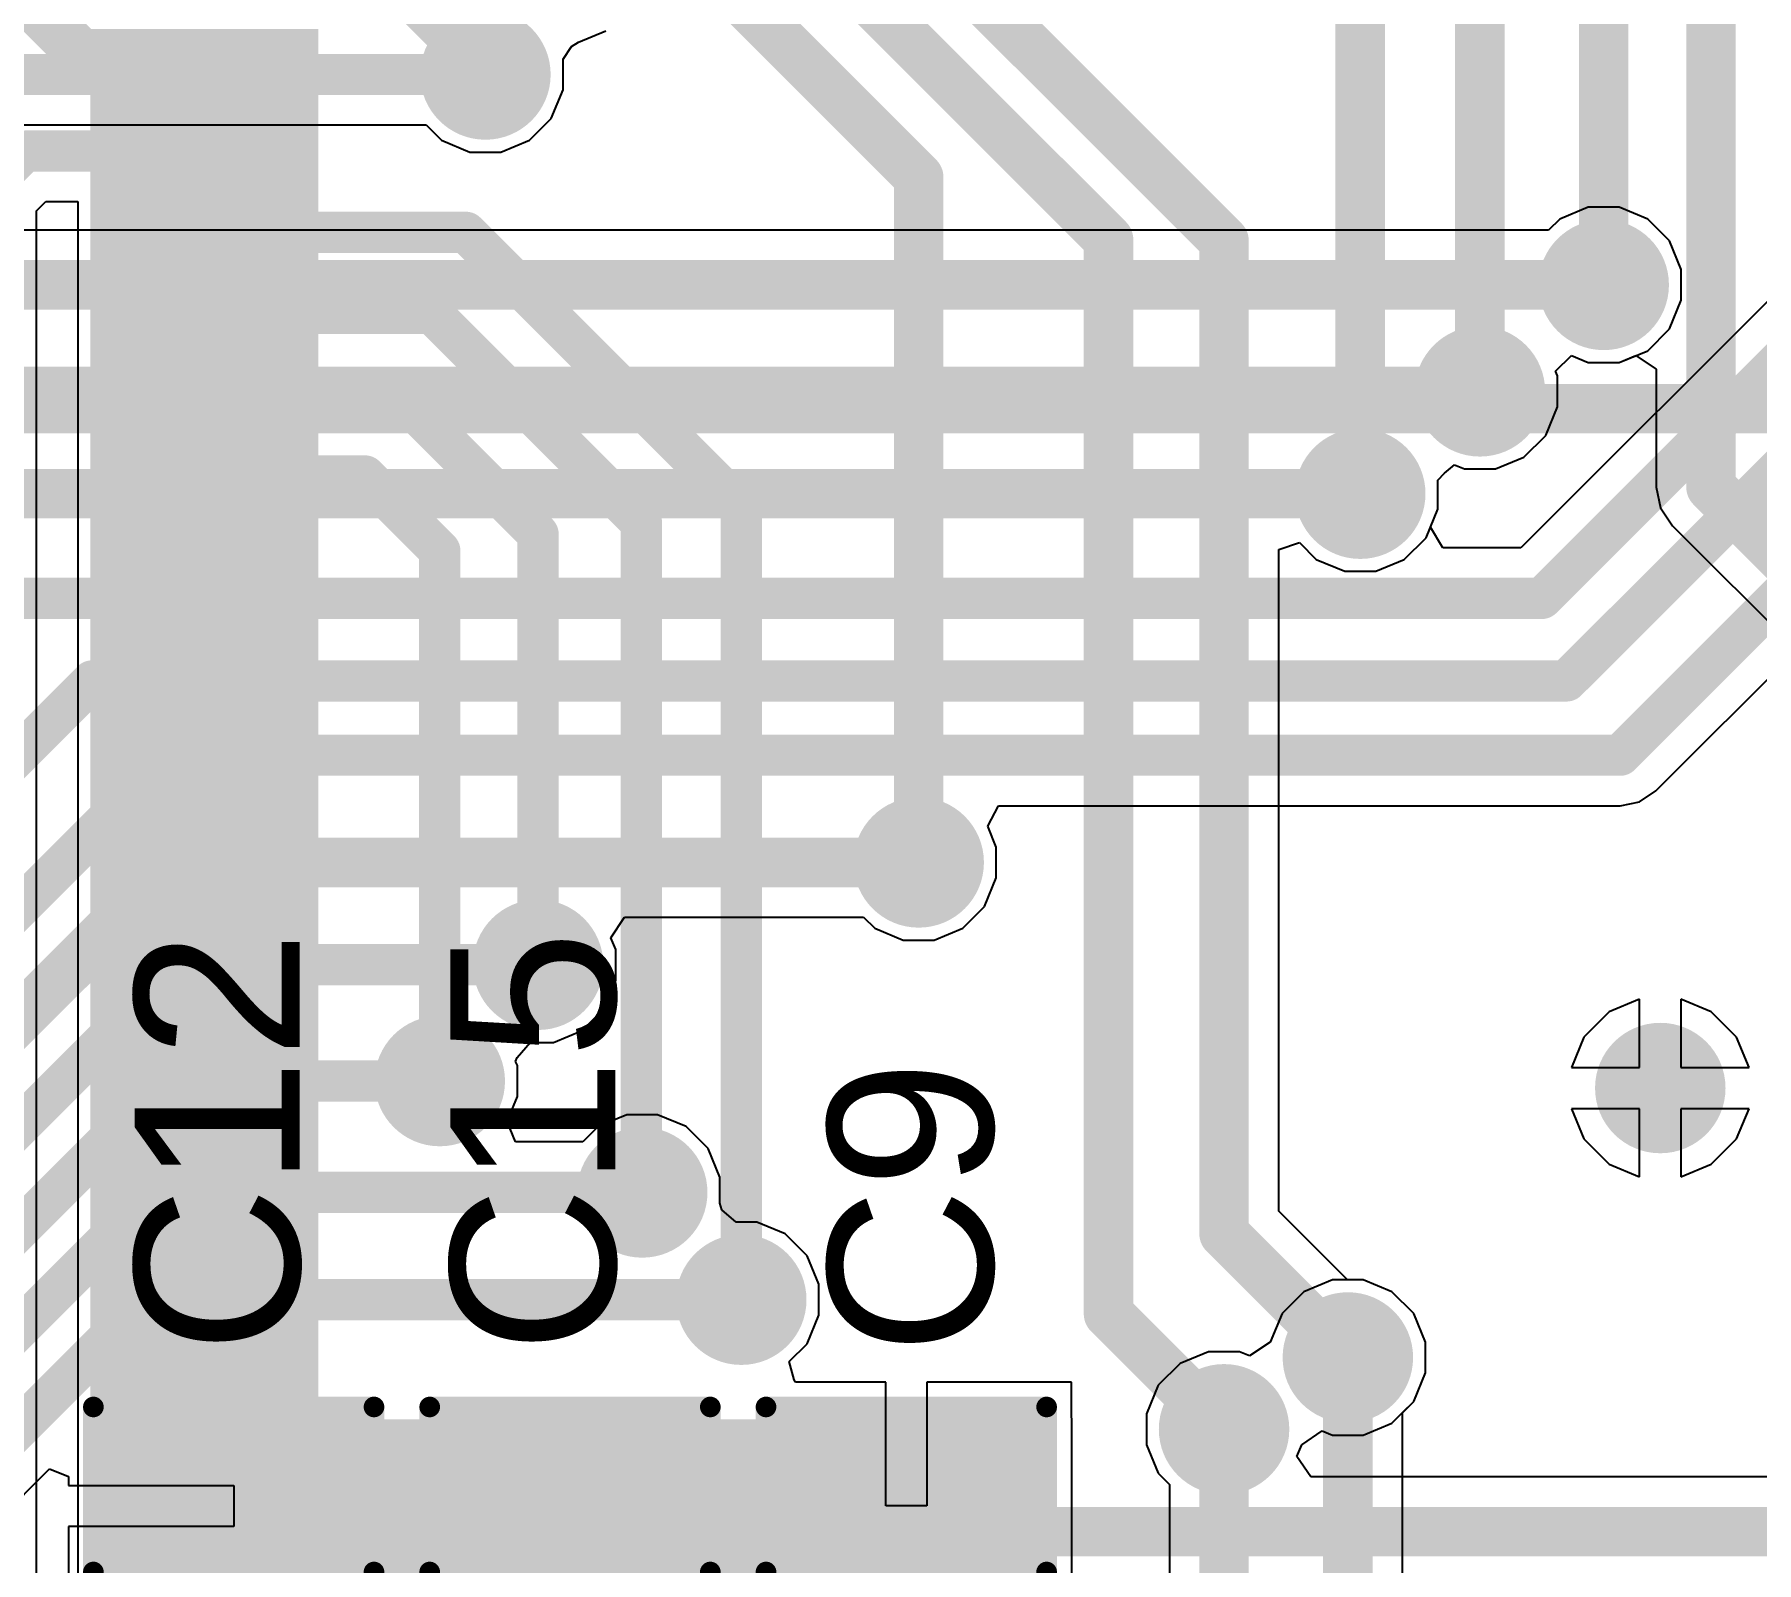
# Model space of a CAD drawing. Header units: millimetres. Extents: x -48 to 200, y -49 to 27.
# Drawn here: x 2.8247 to 3.242, y 0.6513 to 1.0217 of the extents above; entities that cross this region are included whole.
import ezdxf

# ---------------------------------------------------------------- set-up
doc = ezdxf.new("R2010")
doc.units = ezdxf.units.MM
doc.header["$MEASUREMENT"] = 0
for name, color, linetype in [('BottomLayer', 5, 'Continuous'), ('BottomPaste', 16, 'Continuous'), ('BottomSolder', 6, 'Continuous'), ('Mechanical1', 6, 'Continuous'), ('TopLayer', 1, 'Continuous'), ('TopOverlay', 2, 'Continuous'), ('TopPaste', 8, 'Continuous'), ('TopSolder', 216, 'Continuous'), ('ViaHoleLayer', 16, 'Continuous')]:
    doc.layers.add(name, color=color, linetype=linetype)
doc.styles.add('Arial', font='', dxfattribs={"height": 0.2})
doc.styles.get('Arial').set_extended_font_data('Arial')

# ---------------------------------------------------------------- blocks, each defined once
blk = doc.blocks.new('LQFP_100_B_37')
at = {"layer": 'BottomLayer'}
for points in [[(-0.1122, -0.2815), (-0.1122, -0.32874), (-0.12402, -0.32874), (-0.12402, -0.2815)], [(-0.09252, -0.2815), (-0.09252, -0.32874), (-0.10433, -0.32874), (-0.10433, -0.2815)], [(-0.07283, -0.2815), (-0.07283, -0.32874), (-0.08465, -0.32874), (-0.08465, -0.2815)], [(-0.05315, -0.2815), (-0.05315, -0.32874), (-0.06496, -0.32874), (-0.06496, -0.2815)], [(-0.03346, -0.2815), (-0.03346, -0.32874), (-0.04528, -0.32874), (-0.04528, -0.2815)], [(-0.01378, -0.2815), (-0.01378, -0.32874), (-0.02559, -0.32874), (-0.02559, -0.2815)], [(0.00591, -0.2815), (0.00591, -0.32874), (-0.00591, -0.32874), (-0.00591, -0.2815)], [(0.02559, -0.2815), (0.02559, -0.32874), (0.01378, -0.32874), (0.01378, -0.2815)], [(0.04528, -0.2815), (0.04528, -0.32874), (0.03346, -0.32874), (0.03346, -0.2815)], [(0.06496, -0.2815), (0.06496, -0.32874), (0.05315, -0.32874), (0.05315, -0.2815)], [(0.08465, -0.2815), (0.08465, -0.32874), (0.07283, -0.32874), (0.07283, -0.2815)], [(0.10433, -0.2815), (0.10433, -0.32874), (0.09252, -0.32874), (0.09252, -0.2815)], [(0.12402, -0.2815), (0.12402, -0.32874), (0.1122, -0.32874), (0.1122, -0.2815)], [(0.1437, -0.2815), (0.1437, -0.32874), (0.13189, -0.32874), (0.13189, -0.2815)], [(0.16339, -0.2815), (0.16339, -0.32874), (0.15157, -0.32874), (0.15157, -0.2815)], [(0.18307, -0.2815), (0.18307, -0.32874), (0.17126, -0.32874), (0.17126, -0.2815)], [(0.20276, -0.2815), (0.20276, -0.32874), (0.19094, -0.32874), (0.19094, -0.2815)], [(0.22244, -0.2815), (0.22244, -0.32874), (0.21063, -0.32874), (0.21063, -0.2815)], [(0.24213, -0.2815), (0.24213, -0.32874), (0.23031, -0.32874), (0.23031, -0.2815)]]:
    blk.add_hatch(color=5, dxfattribs=at).paths.add_polyline_path(points)
at = {"layer": 'BottomPaste'}
for points in [[(-0.1122, -0.2815), (-0.1122, -0.32874), (-0.12402, -0.32874), (-0.12402, -0.2815)], [(-0.09252, -0.2815), (-0.09252, -0.32874), (-0.10433, -0.32874), (-0.10433, -0.2815)], [(-0.07283, -0.2815), (-0.07283, -0.32874), (-0.08465, -0.32874), (-0.08465, -0.2815)], [(-0.05315, -0.2815), (-0.05315, -0.32874), (-0.06496, -0.32874), (-0.06496, -0.2815)], [(-0.03346, -0.2815), (-0.03346, -0.32874), (-0.04528, -0.32874), (-0.04528, -0.2815)], [(-0.01378, -0.2815), (-0.01378, -0.32874), (-0.02559, -0.32874), (-0.02559, -0.2815)], [(0.00591, -0.2815), (0.00591, -0.32874), (-0.00591, -0.32874), (-0.00591, -0.2815)], [(0.02559, -0.2815), (0.02559, -0.32874), (0.01378, -0.32874), (0.01378, -0.2815)], [(0.04528, -0.2815), (0.04528, -0.32874), (0.03346, -0.32874), (0.03346, -0.2815)], [(0.06496, -0.2815), (0.06496, -0.32874), (0.05315, -0.32874), (0.05315, -0.2815)], [(0.08465, -0.2815), (0.08465, -0.32874), (0.07283, -0.32874), (0.07283, -0.2815)], [(0.10433, -0.2815), (0.10433, -0.32874), (0.09252, -0.32874), (0.09252, -0.2815)], [(0.12402, -0.2815), (0.12402, -0.32874), (0.1122, -0.32874), (0.1122, -0.2815)], [(0.1437, -0.2815), (0.1437, -0.32874), (0.13189, -0.32874), (0.13189, -0.2815)], [(0.16339, -0.2815), (0.16339, -0.32874), (0.15157, -0.32874), (0.15157, -0.2815)], [(0.18307, -0.2815), (0.18307, -0.32874), (0.17126, -0.32874), (0.17126, -0.2815)], [(0.20276, -0.2815), (0.20276, -0.32874), (0.19094, -0.32874), (0.19094, -0.2815)], [(0.22244, -0.2815), (0.22244, -0.32874), (0.21063, -0.32874), (0.21063, -0.2815)], [(0.24213, -0.2815), (0.24213, -0.32874), (0.23031, -0.32874), (0.23031, -0.2815)]]:
    blk.add_hatch(color=16, dxfattribs=at).paths.add_polyline_path(points)
at = {"layer": 'BottomSolder'}
for points in [[(-0.1082, -0.2775), (-0.1082, -0.33274), (-0.12802, -0.33274), (-0.12802, -0.2775)], [(-0.08852, -0.2775), (-0.08852, -0.33274), (-0.10833, -0.33274), (-0.10833, -0.2775)], [(-0.06883, -0.2775), (-0.06883, -0.33274), (-0.08865, -0.33274), (-0.08865, -0.2775)], [(-0.04915, -0.2775), (-0.04915, -0.33274), (-0.06896, -0.33274), (-0.06896, -0.2775)], [(-0.02946, -0.2775), (-0.02946, -0.33274), (-0.04928, -0.33274), (-0.04928, -0.2775)], [(-0.00978, -0.2775), (-0.00978, -0.33274), (-0.02959, -0.33274), (-0.02959, -0.2775)], [(0.00991, -0.2775), (0.00991, -0.33274), (-0.00991, -0.33274), (-0.00991, -0.2775)], [(0.02959, -0.2775), (0.02959, -0.33274), (0.00978, -0.33274), (0.00978, -0.2775)], [(0.04928, -0.2775), (0.04928, -0.33274), (0.02946, -0.33274), (0.02946, -0.2775)], [(0.06896, -0.2775), (0.06896, -0.33274), (0.04915, -0.33274), (0.04915, -0.2775)], [(0.08865, -0.2775), (0.08865, -0.33274), (0.06883, -0.33274), (0.06883, -0.2775)], [(0.10833, -0.2775), (0.10833, -0.33274), (0.08852, -0.33274), (0.08852, -0.2775)], [(0.12802, -0.2775), (0.12802, -0.33274), (0.1082, -0.33274), (0.1082, -0.2775)], [(0.1477, -0.2775), (0.1477, -0.33274), (0.12789, -0.33274), (0.12789, -0.2775)], [(0.16739, -0.2775), (0.16739, -0.33274), (0.14757, -0.33274), (0.14757, -0.2775)], [(0.18707, -0.2775), (0.18707, -0.33274), (0.16726, -0.33274), (0.16726, -0.2775)], [(0.20676, -0.2775), (0.20676, -0.33274), (0.18694, -0.33274), (0.18694, -0.2775)], [(0.22644, -0.2775), (0.22644, -0.33274), (0.20663, -0.33274), (0.20663, -0.2775)], [(0.24613, -0.2775), (0.24613, -0.33274), (0.22631, -0.33274), (0.22631, -0.2775)]]:
    blk.add_hatch(color=6, dxfattribs=at).paths.add_polyline_path(points)
blk = doc.blocks.new('CAP_0805_63')
at = {"layer": 'TopLayer'}
for points in [[(-0.06, 0.03), (-0.02, 0.03), (-0.02, -0.03), (-0.06, -0.03)], [(0.02, 0.03), (0.06, 0.03), (0.06, -0.03), (0.02, -0.03)]]:
    blk.add_hatch(color=1, dxfattribs=at).paths.add_polyline_path(points)
at = {"layer": 'TopPaste'}
for points in [[(-0.06, 0.03), (-0.02, 0.03), (-0.02, -0.03), (-0.06, -0.03)], [(0.02, 0.03), (0.06, 0.03), (0.06, -0.03), (0.02, -0.03)]]:
    blk.add_hatch(color=8, dxfattribs=at).paths.add_polyline_path(points)
at = {"layer": 'TopSolder'}
for points in [[(-0.06276, 0.03276), (-0.01724, 0.03276), (-0.01724, -0.03276), (-0.06276, -0.03276)], [(0.01724, 0.03276), (0.06276, 0.03276), (0.06276, -0.03276), (0.01724, -0.03276)]]:
    blk.add_hatch(color=216, dxfattribs=at).paths.add_polyline_path(points)
at = {"layer": 'TopOverlay', "const_width": 0.005}
for points in [[(-0.024, 0.034), (-0.064, 0.034)], [(-0.064, -0.034), (-0.064, 0.034)], [(0.064, 0.034), (0.024, 0.034)], [(0.064, -0.034), (0.064, 0.034)], [(-0.024, -0.034), (-0.064, -0.034)], [(0.064, -0.034), (0.024, -0.034)]]:
    blk.add_lwpolyline(points, dxfattribs=at)
at = {"layer": 'TopOverlay', "const_width": 0.0025}
for points in [[(-0.06525, 0.034, 1), (-0.06275, 0.034, 1)], [(-0.06525, 0.034, 1), (-0.06275, 0.034, 1)], [(-0.02525, 0.034, 1), (-0.02275, 0.034, 1)], [(0.02275, 0.034, 1), (0.02525, 0.034, 1)], [(0.06275, 0.034, 1), (0.06525, 0.034, 1)], [(0.06275, 0.034, 1), (0.06525, 0.034, 1)], [(-0.06525, -0.034, 1), (-0.06275, -0.034, 1)], [(-0.06525, -0.034, 1), (-0.06275, -0.034, 1)], [(-0.02525, -0.034, 1), (-0.02275, -0.034, 1)], [(0.02275, -0.034, 1), (0.02525, -0.034, 1)], [(0.06275, -0.034, 1), (0.06525, -0.034, 1)], [(0.06275, -0.034, 1), (0.06525, -0.034, 1)]]:
    blk.add_lwpolyline(points, format="xyb", close=True, dxfattribs=at)
blk = doc.blocks.new('CAP_0805_66')
at = {"layer": 'TopLayer'}
for points in [[(-0.06, 0.03), (-0.02, 0.03), (-0.02, -0.03), (-0.06, -0.03)], [(0.02, 0.03), (0.06, 0.03), (0.06, -0.03), (0.02, -0.03)]]:
    blk.add_hatch(color=1, dxfattribs=at).paths.add_polyline_path(points)
at = {"layer": 'TopPaste'}
for points in [[(-0.06, 0.03), (-0.02, 0.03), (-0.02, -0.03), (-0.06, -0.03)], [(0.02, 0.03), (0.06, 0.03), (0.06, -0.03), (0.02, -0.03)]]:
    blk.add_hatch(color=8, dxfattribs=at).paths.add_polyline_path(points)
at = {"layer": 'TopSolder'}
for points in [[(-0.06276, 0.03276), (-0.01724, 0.03276), (-0.01724, -0.03276), (-0.06276, -0.03276)], [(0.01724, 0.03276), (0.06276, 0.03276), (0.06276, -0.03276), (0.01724, -0.03276)]]:
    blk.add_hatch(color=216, dxfattribs=at).paths.add_polyline_path(points)
at = {"layer": 'TopOverlay', "const_width": 0.005}
for points in [[(-0.064, -0.034), (-0.064, 0.034)], [(-0.024, 0.034), (-0.064, 0.034)], [(0.064, 0.034), (0.024, 0.034)], [(0.064, -0.034), (0.064, 0.034)], [(-0.024, -0.034), (-0.064, -0.034)], [(0.064, -0.034), (0.024, -0.034)]]:
    blk.add_lwpolyline(points, dxfattribs=at)
at = {"layer": 'TopOverlay', "const_width": 0.0025}
for points in [[(-0.06525, 0.034, 1), (-0.06275, 0.034, 1)], [(-0.06525, 0.034, 1), (-0.06275, 0.034, 1)], [(-0.02525, 0.034, 1), (-0.02275, 0.034, 1)], [(0.02275, 0.034, 1), (0.02525, 0.034, 1)], [(0.06275, 0.034, 1), (0.06525, 0.034, 1)], [(0.06275, 0.034, 1), (0.06525, 0.034, 1)], [(-0.06525, -0.034, 1), (-0.06275, -0.034, 1)], [(-0.06525, -0.034, 1), (-0.06275, -0.034, 1)], [(-0.02525, -0.034, 1), (-0.02275, -0.034, 1)], [(0.02275, -0.034, 1), (0.02525, -0.034, 1)], [(0.06275, -0.034, 1), (0.06525, -0.034, 1)], [(0.06275, -0.034, 1), (0.06525, -0.034, 1)]]:
    blk.add_lwpolyline(points, format="xyb", close=True, dxfattribs=at)
blk = doc.blocks.new('CAP_0805_69')
at = {"layer": 'TopLayer'}
for points in [[(-0.06, 0.03), (-0.02, 0.03), (-0.02, -0.03), (-0.06, -0.03)], [(0.02, 0.03), (0.06, 0.03), (0.06, -0.03), (0.02, -0.03)]]:
    blk.add_hatch(color=1, dxfattribs=at).paths.add_polyline_path(points)
at = {"layer": 'TopPaste'}
for points in [[(-0.06, 0.03), (-0.02, 0.03), (-0.02, -0.03), (-0.06, -0.03)], [(0.02, 0.03), (0.06, 0.03), (0.06, -0.03), (0.02, -0.03)]]:
    blk.add_hatch(color=8, dxfattribs=at).paths.add_polyline_path(points)
at = {"layer": 'TopSolder'}
for points in [[(-0.06276, 0.03276), (-0.01724, 0.03276), (-0.01724, -0.03276), (-0.06276, -0.03276)], [(0.01724, 0.03276), (0.06276, 0.03276), (0.06276, -0.03276), (0.01724, -0.03276)]]:
    blk.add_hatch(color=216, dxfattribs=at).paths.add_polyline_path(points)
at = {"layer": 'TopOverlay', "const_width": 0.005}
for points in [[(-0.024, 0.034), (-0.064, 0.034)], [(-0.064, -0.034), (-0.064, 0.034)], [(0.064, 0.034), (0.024, 0.034)], [(0.064, -0.034), (0.064, 0.034)], [(-0.024, -0.034), (-0.064, -0.034)], [(0.064, -0.034), (0.024, -0.034)]]:
    blk.add_lwpolyline(points, dxfattribs=at)
at = {"layer": 'TopOverlay', "const_width": 0.0025}
for points in [[(-0.06525, 0.034, 1), (-0.06275, 0.034, 1)], [(-0.06525, 0.034, 1), (-0.06275, 0.034, 1)], [(-0.02525, 0.034, 1), (-0.02275, 0.034, 1)], [(0.02275, 0.034, 1), (0.02525, 0.034, 1)], [(0.06275, 0.034, 1), (0.06525, 0.034, 1)], [(0.06275, 0.034, 1), (0.06525, 0.034, 1)], [(-0.06525, -0.034, 1), (-0.06275, -0.034, 1)], [(-0.06525, -0.034, 1), (-0.06275, -0.034, 1)], [(-0.02525, -0.034, 1), (-0.02275, -0.034, 1)], [(0.02275, -0.034, 1), (0.02525, -0.034, 1)], [(0.06275, -0.034, 1), (0.06525, -0.034, 1)], [(0.06275, -0.034, 1), (0.06525, -0.034, 1)]]:
    blk.add_lwpolyline(points, format="xyb", close=True, dxfattribs=at)

msp = doc.modelspace()

# ---------------------------------------------------------------- hatches: boundary and pattern name
at = {"layer": 'BottomLayer'}
h = msp.add_hatch(color=5, dxfattribs=at)
edge = h.paths.add_edge_path()
edge.add_arc((2.934, 1.012), 0.01181, 0, 360)
h = msp.add_hatch(color=5, dxfattribs=at)
edge = h.paths.add_edge_path()
edge.add_arc((3.205, 0.961), 0.01181, 0, 360)
h = msp.add_hatch(color=5, dxfattribs=at)
edge = h.paths.add_edge_path()
edge.add_arc((3.175, 0.93519), 0.01181, 0, 360)
h = msp.add_hatch(color=5, dxfattribs=at)
edge = h.paths.add_edge_path()
edge.add_arc((3.146, 0.91038), 0.01181, 0, 360)
h = msp.add_hatch(color=5, dxfattribs=at)
edge = h.paths.add_edge_path()
edge.add_arc((3.039, 0.821), 0.01181, 0, 360)
h = msp.add_hatch(color=5, dxfattribs=at)
edge = h.paths.add_edge_path()
edge.add_arc((2.94676, 0.79619), 0.01181, 0, 360)
h = msp.add_hatch(color=5, dxfattribs=at)
edge = h.paths.add_edge_path()
edge.add_arc((2.92294, 0.768), 0.01181, 0, 360)
h = msp.add_hatch(color=5, dxfattribs=at)
edge = h.paths.add_edge_path()
edge.add_arc((3.21871, 0.76631), 0.01181, 0, 360)
h = msp.add_hatch(color=5, dxfattribs=at)
edge = h.paths.add_edge_path()
edge.add_arc((2.972, 0.741), 0.01181, 0, 360)
h = msp.add_hatch(color=5, dxfattribs=at)
edge = h.paths.add_edge_path()
edge.add_arc((2.996, 0.715), 0.01181, 0, 360)
h = msp.add_hatch(color=5, dxfattribs=at)
edge = h.paths.add_edge_path()
edge.add_arc((3.143, 0.701), 0.01181, 0, 360)
h = msp.add_hatch(color=5, dxfattribs=at)
edge = h.paths.add_edge_path()
edge.add_arc((3.113, 0.68359), 0.01181, 0, 360)
at = {"layer": 'BottomSolder'}
h = msp.add_hatch(color=6, dxfattribs=at)
edge = h.paths.add_edge_path()
edge.add_arc((2.934, 1.012), 0.01581, 0, 360)
h = msp.add_hatch(color=6, dxfattribs=at)
edge = h.paths.add_edge_path()
edge.add_arc((3.205, 0.961), 0.01581, 0, 360)
h = msp.add_hatch(color=6, dxfattribs=at)
edge = h.paths.add_edge_path()
edge.add_arc((3.175, 0.93519), 0.01581, 0, 360)
h = msp.add_hatch(color=6, dxfattribs=at)
edge = h.paths.add_edge_path()
edge.add_arc((3.146, 0.91038), 0.01581, 0, 360)
h = msp.add_hatch(color=6, dxfattribs=at)
edge = h.paths.add_edge_path()
edge.add_arc((3.039, 0.821), 0.01581, 0, 360)
h = msp.add_hatch(color=6, dxfattribs=at)
edge = h.paths.add_edge_path()
edge.add_arc((2.94676, 0.79619), 0.01581, 0, 360)
h = msp.add_hatch(color=6, dxfattribs=at)
edge = h.paths.add_edge_path()
edge.add_arc((2.92294, 0.768), 0.01581, 0, 360)
h = msp.add_hatch(color=6, dxfattribs=at)
edge = h.paths.add_edge_path()
edge.add_arc((3.21871, 0.76631), 0.01581, 0, 360)
h = msp.add_hatch(color=6, dxfattribs=at)
edge = h.paths.add_edge_path()
edge.add_arc((2.972, 0.741), 0.01581, 0, 360)
h = msp.add_hatch(color=6, dxfattribs=at)
edge = h.paths.add_edge_path()
edge.add_arc((2.996, 0.715), 0.01581, 0, 360)
h = msp.add_hatch(color=6, dxfattribs=at)
edge = h.paths.add_edge_path()
edge.add_arc((3.143, 0.701), 0.01581, 0, 360)
h = msp.add_hatch(color=6, dxfattribs=at)
edge = h.paths.add_edge_path()
edge.add_arc((3.113, 0.68359), 0.01581, 0, 360)
at = {"layer": 'TopLayer'}
h = msp.add_hatch(color=1, dxfattribs=at)
edge = h.paths.add_edge_path()
edge.add_arc((2.934, 1.012), 0.01181, 0, 360)
h = msp.add_hatch(color=1, dxfattribs=at)
edge = h.paths.add_edge_path()
edge.add_arc((3.205, 0.961), 0.01181, 0, 360)
h = msp.add_hatch(color=1, dxfattribs=at)
edge = h.paths.add_edge_path()
edge.add_arc((3.175, 0.93519), 0.01181, 0, 360)
h = msp.add_hatch(color=1, dxfattribs=at)
edge = h.paths.add_edge_path()
edge.add_arc((3.146, 0.91038), 0.01181, 0, 360)
h = msp.add_hatch(color=1, dxfattribs=at)
edge = h.paths.add_edge_path()
edge.add_arc((3.039, 0.821), 0.01181, 0, 360)
h = msp.add_hatch(color=1, dxfattribs=at)
edge = h.paths.add_edge_path()
edge.add_arc((2.94676, 0.79619), 0.01181, 0, 360)
h = msp.add_hatch(color=1, dxfattribs=at)
edge = h.paths.add_edge_path()
edge.add_arc((2.92294, 0.768), 0.01181, 0, 360)
h = msp.add_hatch(color=1, dxfattribs=at)
edge = h.paths.add_edge_path()
edge.add_arc((3.21871, 0.76631), 0.01181, 0, 360)
h = msp.add_hatch(color=1, dxfattribs=at)
edge = h.paths.add_edge_path()
edge.add_arc((2.972, 0.741), 0.01181, 0, 360)
h = msp.add_hatch(color=1, dxfattribs=at)
edge = h.paths.add_edge_path()
edge.add_arc((2.996, 0.715), 0.01181, 0, 360)
h = msp.add_hatch(color=1, dxfattribs=at)
edge = h.paths.add_edge_path()
edge.add_arc((3.143, 0.701), 0.01181, 0, 360)
h = msp.add_hatch(color=1, dxfattribs=at)
edge = h.paths.add_edge_path()
edge.add_arc((3.113, 0.68359), 0.01181, 0, 360)
msp.add_hatch(color=1, dxfattribs=at).paths.add_polyline_path([(2.842, 0.621), (3.069, 0.621), (3.069, 0.686), (2.842, 0.686)])
at = {"layer": 'TopSolder'}
h = msp.add_hatch(color=216, dxfattribs=at)
edge = h.paths.add_edge_path()
edge.add_arc((2.934, 1.012), 0.01581, 0, 360)
h = msp.add_hatch(color=216, dxfattribs=at)
edge = h.paths.add_edge_path()
edge.add_arc((3.205, 0.961), 0.01581, 0, 360)
h = msp.add_hatch(color=216, dxfattribs=at)
edge = h.paths.add_edge_path()
edge.add_arc((3.175, 0.93519), 0.01581, 0, 360)
h = msp.add_hatch(color=216, dxfattribs=at)
edge = h.paths.add_edge_path()
edge.add_arc((3.146, 0.91038), 0.01581, 0, 360)
h = msp.add_hatch(color=216, dxfattribs=at)
edge = h.paths.add_edge_path()
edge.add_arc((3.039, 0.821), 0.01581, 0, 360)
h = msp.add_hatch(color=216, dxfattribs=at)
edge = h.paths.add_edge_path()
edge.add_arc((2.94676, 0.79619), 0.01581, 0, 360)
h = msp.add_hatch(color=216, dxfattribs=at)
edge = h.paths.add_edge_path()
edge.add_arc((2.92294, 0.768), 0.01581, 0, 360)
h = msp.add_hatch(color=216, dxfattribs=at)
edge = h.paths.add_edge_path()
edge.add_arc((3.21871, 0.76631), 0.01581, 0, 360)
h = msp.add_hatch(color=216, dxfattribs=at)
edge = h.paths.add_edge_path()
edge.add_arc((2.972, 0.741), 0.01581, 0, 360)
h = msp.add_hatch(color=216, dxfattribs=at)
edge = h.paths.add_edge_path()
edge.add_arc((2.996, 0.715), 0.01581, 0, 360)
h = msp.add_hatch(color=216, dxfattribs=at)
edge = h.paths.add_edge_path()
edge.add_arc((3.143, 0.701), 0.01581, 0, 360)
h = msp.add_hatch(color=216, dxfattribs=at)
edge = h.paths.add_edge_path()
edge.add_arc((3.113, 0.68359), 0.01581, 0, 360)
at = {"layer": 'ViaHoleLayer'}
h = msp.add_hatch(color=16, dxfattribs=at)
edge = h.paths.add_edge_path()
edge.add_arc((2.934, 1.012), 0.00591, 0, 360)
h = msp.add_hatch(color=16, dxfattribs=at)
edge = h.paths.add_edge_path()
edge.add_arc((3.205, 0.961), 0.00591, 0, 360)
h = msp.add_hatch(color=16, dxfattribs=at)
edge = h.paths.add_edge_path()
edge.add_arc((3.175, 0.93519), 0.00591, 0, 360)
h = msp.add_hatch(color=16, dxfattribs=at)
edge = h.paths.add_edge_path()
edge.add_arc((3.146, 0.91038), 0.00591, 0, 360)
h = msp.add_hatch(color=16, dxfattribs=at)
edge = h.paths.add_edge_path()
edge.add_arc((3.039, 0.821), 0.00591, 0, 360)
h = msp.add_hatch(color=16, dxfattribs=at)
edge = h.paths.add_edge_path()
edge.add_arc((2.94676, 0.79619), 0.00591, 0, 360)
h = msp.add_hatch(color=16, dxfattribs=at)
edge = h.paths.add_edge_path()
edge.add_arc((2.92294, 0.768), 0.00591, 0, 360)
h = msp.add_hatch(color=16, dxfattribs=at)
edge = h.paths.add_edge_path()
edge.add_arc((3.21871, 0.76631), 0.00591, 0, 360)
h = msp.add_hatch(color=16, dxfattribs=at)
edge = h.paths.add_edge_path()
edge.add_arc((2.972, 0.741), 0.00591, 0, 360)
h = msp.add_hatch(color=16, dxfattribs=at)
edge = h.paths.add_edge_path()
edge.add_arc((2.996, 0.715), 0.00591, 0, 360)
h = msp.add_hatch(color=16, dxfattribs=at)
edge = h.paths.add_edge_path()
edge.add_arc((3.143, 0.701), 0.00591, 0, 360)
h = msp.add_hatch(color=16, dxfattribs=at)
edge = h.paths.add_edge_path()
edge.add_arc((3.113, 0.68359), 0.00591, 0, 360)

# ---------------------------------------------------------------- linework, layer by layer
at = {"layer": 'BottomLayer'}
for p, q in [((2.82524, 0.97893), (2.82749, 0.98119)), ((2.82749, 0.98119), (2.83526, 0.98119)), ((2.83526, 0.98119), (2.83526, 0.96083)), ((2.82524, 0.509), (2.82524, 0.97893)), ((2.83526, 0.96083), (2.83526, 0.92146)), ((3.19335, 0.94005), (3.19717, 0.94388)), ((3.19717, 0.94388), (3.20126, 0.94219)), ((3.20874, 0.94219), (3.21275, 0.94385)), ((3.21275, 0.94385), (3.21775, 0.94061)), ((3.19381, 0.93893), (3.19335, 0.94005)), ((3.20126, 0.94219), (3.20874, 0.94219)), ((3.21775, 0.94061), (3.21775, 0.912)), ((3.19381, 0.93145), (3.19381, 0.93893)), ((3.19095, 0.92453), (3.19381, 0.93145)), ((3.18566, 0.91924), (3.19095, 0.92453)), ((2.83526, 0.92146), (2.83526, 0.88209)), ((3.17874, 0.91638), (3.18566, 0.91924)), ((3.16481, 0.91364), (3.1664, 0.91539)), ((3.1664, 0.91539), (3.16888, 0.91736)), ((3.16888, 0.91736), (3.17126, 0.91638)), ((3.17126, 0.91638), (3.17874, 0.91638)), ((3.16481, 0.90664), (3.16481, 0.91364)), ((3.21775, 0.912), (3.21875, 0.90693)), ((3.16195, 0.89972), (3.16481, 0.90664)), ((3.21875, 0.90693), (3.22163, 0.90263)), ((3.22163, 0.90263), (3.278, 0.84626)), ((3.12625, 0.89682), (3.13125, 0.89852)), ((3.13125, 0.89852), (3.13534, 0.89443)), ((3.15666, 0.89443), (3.16195, 0.89972)), ((3.12625, 0.73649), (3.12625, 0.89682)), ((3.13534, 0.89443), (3.14226, 0.89157)), ((3.14974, 0.89157), (3.15666, 0.89443)), ((3.14226, 0.89157), (3.14974, 0.89157)), ((2.83526, 0.88209), (2.83526, 0.84272)), ((2.83526, 0.84272), (2.83526, 0.80335)), ((2.83526, 0.80335), (2.83526, 0.76398)), ((3.20635, 0.78481), (3.20022, 0.77867)), ((3.21371, 0.78785), (3.20635, 0.78481)), ((3.21371, 0.77131), (3.21371, 0.78785)), ((3.23106, 0.78481), (3.22371, 0.78785)), ((3.22371, 0.78785), (3.22371, 0.77131)), ((3.2372, 0.77867), (3.23106, 0.78481)), ((3.20022, 0.77867), (3.19717, 0.77131)), ((3.24025, 0.77131), (3.2372, 0.77867)), ((3.19717, 0.77131), (3.21371, 0.77131)), ((3.22371, 0.77131), (3.24025, 0.77131)), ((2.83526, 0.76398), (2.83526, 0.72461)), ((3.21371, 0.76131), (3.19717, 0.76131)), ((3.19717, 0.76131), (3.20022, 0.75396)), ((3.21371, 0.74478), (3.21371, 0.76131)), ((3.24025, 0.76131), (3.22371, 0.76131)), ((3.22371, 0.76131), (3.22371, 0.74478)), ((3.2372, 0.75396), (3.24025, 0.76131)), ((3.20022, 0.75396), (3.20635, 0.74782)), ((3.23106, 0.74782), (3.2372, 0.75396)), ((3.20635, 0.74782), (3.21371, 0.74478)), ((3.22371, 0.74478), (3.23106, 0.74782)), ((3.14293, 0.71981), (3.12625, 0.73649)), ((2.83526, 0.72461), (2.83526, 0.68524)), ((3.14674, 0.71981), (3.14293, 0.71981)), ((3.15366, 0.71695), (3.14674, 0.71981)), ((3.15895, 0.71166), (3.15366, 0.71695)), ((3.16181, 0.70474), (3.15895, 0.71166)), ((3.16181, 0.69726), (3.16181, 0.70474)), ((3.15895, 0.69034), (3.16181, 0.69726)), ((3.15366, 0.68505), (3.15895, 0.69034)), ((2.83526, 0.68524), (2.83526, 0.64587)), ((3.14674, 0.68219), (3.15366, 0.68505)), ((3.13181, 0.67986), (3.13681, 0.6832)), ((3.13681, 0.6832), (3.13926, 0.68219)), ((3.13926, 0.68219), (3.14674, 0.68219)), ((3.13065, 0.67703), (3.13181, 0.67985)), ((3.13399, 0.67203), (3.13065, 0.67703)), ((3.13181, 0.67985), (3.13181, 0.67986)), ((3.25029, 0.67203), (3.13399, 0.67203))]:
    msp.add_line(p, q, dxfattribs=at)
for points, const_width in [([(2.93478, 1.14986), (3.113, 0.97164)], 0.012), ([(2.96524, 1.09176), (3.085, 0.972)], 0.012), ([(3.175, 0.936), (3.175, 1.08323)], 0.012), ([(3.205, 0.961), (3.205, 1.08636)], 0.012), ([(3.146, 0.91038), (3.146, 1.0811)], 0.012), ([(2.95392, 1.07217), (3.039, 0.98709)], 0.012), ([(3.231, 0.912), (3.231, 1.068)], 0.012), ([(2.806, 1.047), (2.83989, 1.01311)], 0.012), ([(2.9132, 1.0328), (2.934, 1.012)], 0.01), ([(2.83989, 1.01311), (2.86588, 1.01311)], 0.012), ([(2.813, 0.984), (2.82243, 0.99343)], 0.01), ([(2.82243, 0.99343), (2.86588, 0.99343)], 0.01), ([(3.039, 0.821), (3.039, 0.98709)], 0.012), ([(2.86588, 0.97374), (2.92926, 0.97374)], 0.01), ([(2.92926, 0.97374), (2.996, 0.907)], 0.01), ([(3.085, 0.71159), (3.085, 0.972)], 0.012), ([(3.113, 0.731), (3.113, 0.97164)], 0.012), ([(2.86588, 0.95406), (2.92111, 0.95406)], 0.01), ([(2.92111, 0.95406), (2.97181, 0.90335)], 0.01), ([(2.86588, 0.93437), (2.91295, 0.93437)], 0.01), ([(2.91295, 0.93437), (2.94676, 0.90057)], 0.01), ([(2.86588, 0.91468), (2.9048, 0.91468)], 0.01), ([(2.9048, 0.91468), (2.92294, 0.89654)], 0.01), ([(3.231, 0.912), (3.28737, 0.85563)], 0.012), ([(2.996, 0.715), (2.996, 0.907)], 0.01), ([(2.97181, 0.741), (2.97181, 0.90335)], 0.01), ([(2.92294, 0.768), (2.92294, 0.89654)], 0.01), ([(2.94676, 0.79619), (2.94676, 0.90057)], 0.01), ([(3.113, 0.731), (3.143, 0.701)], 0.012), ([(3.085, 0.71159), (3.113, 0.68359)], 0.012), ([(2.86588, 0.65878), (3.25578, 0.65878)], 0.012)]:
    msp.add_lwpolyline(points, dxfattribs=dict(at, const_width=const_width))
for points, const_width in [([(2.83689, 1.01311, 1), (2.84289, 1.01311, 1)], 0.006), ([(2.83689, 1.01311, 1), (2.84289, 1.01311, 1)], 0.006), ([(2.86288, 1.01311, 1), (2.86888, 1.01311, 1)], 0.006), ([(2.9315, 1.012, 1), (2.9365, 1.012, 1)], 0.005), ([(2.81993, 0.99343, 1), (2.82493, 0.99343, 1)], 0.005), ([(2.81993, 0.99343, 1), (2.82493, 0.99343, 1)], 0.005), ([(2.86338, 0.99343, 1), (2.86838, 0.99343, 1)], 0.005), ([(3.036, 0.98709, 1), (3.042, 0.98709, 1)], 0.006), ([(3.036, 0.98709, 1), (3.042, 0.98709, 1)], 0.006), ([(2.86338, 0.97374, 1), (2.86838, 0.97374, 1)], 0.005), ([(2.92676, 0.97374, 1), (2.93176, 0.97374, 1)], 0.005), ([(2.92676, 0.97374, 1), (2.93176, 0.97374, 1)], 0.005), ([(3.082, 0.972, 1), (3.088, 0.972, 1)], 0.006), ([(3.082, 0.972, 1), (3.088, 0.972, 1)], 0.006), ([(3.11, 0.97164, 1), (3.116, 0.97164, 1)], 0.006), ([(3.11, 0.97164, 1), (3.116, 0.97164, 1)], 0.006), ([(3.202, 0.961, 1), (3.208, 0.961, 1)], 0.006), ([(2.86338, 0.95406, 1), (2.86838, 0.95406, 1)], 0.005), ([(2.91861, 0.95406, 1), (2.92361, 0.95406, 1)], 0.005), ([(2.91861, 0.95406, 1), (2.92361, 0.95406, 1)], 0.005), ([(2.86338, 0.93437, 1), (2.86838, 0.93437, 1)], 0.005), ([(2.91045, 0.93437, 1), (2.91545, 0.93437, 1)], 0.005), ([(2.91045, 0.93437, 1), (2.91545, 0.93437, 1)], 0.005), ([(3.172, 0.936, 1), (3.178, 0.936, 1)], 0.006), ([(2.86338, 0.91468, 1), (2.86838, 0.91468, 1)], 0.005), ([(2.9023, 0.91468, 1), (2.9073, 0.91468, 1)], 0.005), ([(2.9023, 0.91468, 1), (2.9073, 0.91468, 1)], 0.005), ([(3.143, 0.91038, 1), (3.149, 0.91038, 1)], 0.006), ([(3.228, 0.912, 1), (3.234, 0.912, 1)], 0.006), ([(3.228, 0.912, 1), (3.234, 0.912, 1)], 0.006), ([(2.9935, 0.907, 1), (2.9985, 0.907, 1)], 0.005), ([(2.9935, 0.907, 1), (2.9985, 0.907, 1)], 0.005), ([(2.96931, 0.90335, 1), (2.97431, 0.90335, 1)], 0.005), ([(2.96931, 0.90335, 1), (2.97431, 0.90335, 1)], 0.005), ([(2.92044, 0.89654, 1), (2.92544, 0.89654, 1)], 0.005), ([(2.92044, 0.89654, 1), (2.92544, 0.89654, 1)], 0.005), ([(2.94426, 0.90057, 1), (2.94926, 0.90057, 1)], 0.005), ([(2.94426, 0.90057, 1), (2.94926, 0.90057, 1)], 0.005), ([(3.036, 0.821, 1), (3.042, 0.821, 1)], 0.006), ([(2.94426, 0.79619, 1), (2.94926, 0.79619, 1)], 0.005), ([(2.92044, 0.768, 1), (2.92544, 0.768, 1)], 0.005), ([(2.96931, 0.741, 1), (2.97431, 0.741, 1)], 0.005), ([(3.11, 0.731, 1), (3.116, 0.731, 1)], 0.006), ([(3.11, 0.731, 1), (3.116, 0.731, 1)], 0.006), ([(2.9935, 0.715, 1), (2.9985, 0.715, 1)], 0.005), ([(3.082, 0.71159, 1), (3.088, 0.71159, 1)], 0.006), ([(3.082, 0.71159, 1), (3.088, 0.71159, 1)], 0.006), ([(3.14, 0.701, 1), (3.146, 0.701, 1)], 0.006), ([(3.11, 0.68359, 1), (3.116, 0.68359, 1)], 0.006), ([(2.86288, 0.65878, 1), (2.86888, 0.65878, 1)], 0.006)]:
    msp.add_lwpolyline(points, format="xyb", close=True, dxfattribs=dict(at, const_width=const_width))
at = {"layer": 'Mechanical1', "const_width": 0.012}
msp.add_lwpolyline([(-0.067, 0.931), (3.933, 0.931)], dxfattribs=at)
at = {"layer": 'TopLayer'}
for p, q in [((2.95654, 1.01981), (2.96316, 1.02255)), ((2.95281, 1.01574), (2.95484, 1.01878)), ((2.95484, 1.01878), (2.95654, 1.01981)), ((2.95281, 1.00826), (2.95281, 1.01574)), ((2.94995, 1.00134), (2.95281, 1.00826)), ((2.41737, 0.99976), (2.91963, 0.99976)), ((2.91963, 0.99976), (2.92334, 0.99605)), ((2.94466, 0.99605), (2.94995, 1.00134)), ((3.28535, 0.99765), (3.18493, 0.89724)), ((2.92334, 0.99605), (2.93026, 0.99319)), ((2.93774, 0.99319), (2.94466, 0.99605)), ((2.93026, 0.99319), (2.93774, 0.99319)), ((3.19434, 0.97695), (3.19165, 0.97425)), ((3.20126, 0.97981), (3.19434, 0.97695)), ((3.20874, 0.97981), (3.20126, 0.97981)), ((3.21566, 0.97695), (3.20874, 0.97981)), ((3.22095, 0.97166), (3.21566, 0.97695)), ((3.19165, 0.97425), (2.425, 0.97425)), ((3.22381, 0.96474), (3.22095, 0.97166)), ((3.22381, 0.95726), (3.22381, 0.96474)), ((3.22095, 0.95034), (3.22381, 0.95726)), ((3.21566, 0.94505), (3.22095, 0.95034)), ((3.19335, 0.94005), (3.19717, 0.94388)), ((3.19717, 0.94388), (3.20126, 0.94219)), ((3.20874, 0.94219), (3.21566, 0.94505)), ((3.19381, 0.93893), (3.19335, 0.94005)), ((3.20126, 0.94219), (3.20874, 0.94219)), ((3.19381, 0.93145), (3.19381, 0.93893)), ((3.19095, 0.92453), (3.19381, 0.93145)), ((3.18566, 0.91924), (3.19095, 0.92453)), ((3.17874, 0.91638), (3.18566, 0.91924)), ((3.21765, 0.83835), (3.29907, 0.91976)), ((3.16481, 0.91364), (3.1664, 0.91539)), ((3.1664, 0.91539), (3.16888, 0.91736)), ((3.16888, 0.91736), (3.17126, 0.91638)), ((3.17126, 0.91638), (3.17874, 0.91638)), ((3.16481, 0.90664), (3.16481, 0.91364)), ((3.16299, 0.90224), (3.16481, 0.90664)), ((3.16599, 0.89724), (3.16299, 0.90224)), ((3.18493, 0.89724), (3.16599, 0.89724)), ((3.05573, 0.82976), (3.05837, 0.83476)), ((3.05837, 0.83476), (3.209, 0.83476)), ((3.209, 0.83476), (3.21368, 0.8357)), ((3.21368, 0.8357), (3.21765, 0.83835)), ((3.05781, 0.82474), (3.05573, 0.82976)), ((3.05781, 0.81726), (3.05781, 0.82474)), ((3.05495, 0.81034), (3.05781, 0.81726)), ((3.04966, 0.80505), (3.05495, 0.81034)), ((2.9644, 0.80275), (2.96774, 0.80775)), ((2.96774, 0.80775), (3.02565, 0.80775)), ((3.02565, 0.80775), (3.02834, 0.80505)), ((2.96557, 0.79993), (2.9644, 0.80275)), ((3.02834, 0.80505), (3.03526, 0.80219)), ((3.03526, 0.80219), (3.04274, 0.80219)), ((3.04274, 0.80219), (3.04966, 0.80505)), ((2.96557, 0.79245), (2.96557, 0.79993)), ((2.9627, 0.78553), (2.96557, 0.79245)), ((2.95741, 0.78024), (2.9627, 0.78553)), ((3.20635, 0.78481), (3.20022, 0.77867)), ((3.21371, 0.78785), (3.20635, 0.78481)), ((3.21371, 0.77131), (3.21371, 0.78785)), ((3.23106, 0.78481), (3.22371, 0.78785)), ((3.22371, 0.78785), (3.22371, 0.77131)), ((3.2372, 0.77867), (3.23106, 0.78481)), ((2.94169, 0.77373), (2.94483, 0.77738)), ((2.94483, 0.77738), (2.9505, 0.77738)), ((2.9505, 0.77738), (2.95741, 0.78024)), ((3.20022, 0.77867), (3.19717, 0.77131)), ((3.24025, 0.77131), (3.2372, 0.77867)), ((2.94133, 0.77276), (2.94169, 0.77373)), ((2.94176, 0.77174), (2.94133, 0.77276)), ((2.94176, 0.76426), (2.94176, 0.77174)), ((3.19717, 0.77131), (3.21371, 0.77131)), ((3.22371, 0.77131), (3.24025, 0.77131)), ((2.93926, 0.75824), (2.94176, 0.76426)), ((2.96826, 0.75981), (2.96134, 0.75695)), ((2.97574, 0.75981), (2.96826, 0.75981)), ((2.98266, 0.75695), (2.97574, 0.75981)), ((3.21371, 0.76131), (3.19717, 0.76131)), ((3.19717, 0.76131), (3.20022, 0.75396)), ((3.21371, 0.74478), (3.21371, 0.76131)), ((3.24025, 0.76131), (3.22371, 0.76131)), ((3.22371, 0.76131), (3.22371, 0.74478)), ((3.2372, 0.75396), (3.24025, 0.76131)), ((2.94132, 0.75324), (2.93926, 0.75824)), ((2.96134, 0.75695), (2.95763, 0.75324)), ((2.98795, 0.75166), (2.98266, 0.75695)), ((2.95763, 0.75324), (2.94132, 0.75324)), ((2.99081, 0.74474), (2.98795, 0.75166)), ((3.20022, 0.75396), (3.20635, 0.74782)), ((3.23106, 0.74782), (3.2372, 0.75396)), ((3.20635, 0.74782), (3.21371, 0.74478)), ((3.22371, 0.74478), (3.23106, 0.74782)), ((2.99081, 0.73843), (2.99081, 0.74474)), ((2.99131, 0.73682), (2.99081, 0.73843)), ((2.9948, 0.73381), (2.99131, 0.73682)), ((2.99974, 0.73381), (2.9948, 0.73381)), ((3.00666, 0.73095), (2.99974, 0.73381)), ((3.01195, 0.72566), (3.00666, 0.73095)), ((3.01481, 0.71874), (3.01195, 0.72566)), ((3.01481, 0.71126), (3.01481, 0.71874)), ((3.13926, 0.71981), (3.13234, 0.71695)), ((3.14674, 0.71981), (3.13926, 0.71981)), ((3.15366, 0.71695), (3.14674, 0.71981)), ((3.13234, 0.71695), (3.12705, 0.71166)), ((3.15895, 0.71166), (3.15366, 0.71695)), ((3.01195, 0.70434), (3.01481, 0.71126)), ((3.12705, 0.71166), (3.12419, 0.70474)), ((3.16181, 0.70474), (3.15895, 0.71166)), ((3.0076, 0.7), (3.01195, 0.70434)), ((3.10926, 0.7024), (3.10234, 0.69954)), ((3.11674, 0.7024), (3.10926, 0.7024)), ((3.11919, 0.70139), (3.11674, 0.7024)), ((3.12419, 0.70473), (3.11919, 0.70139)), ((3.12419, 0.70474), (3.12419, 0.70473)), ((3.16181, 0.69726), (3.16181, 0.70474)), ((3.00879, 0.69556), (3.0076, 0.7)), ((3.10234, 0.69954), (3.09705, 0.69425)), ((3.15895, 0.69034), (3.16181, 0.69726)), ((3.00914, 0.695), (3.00879, 0.69556)), ((3.031, 0.695), (3.00914, 0.695)), ((3.031, 0.665), (3.031, 0.695)), ((3.076, 0.695), (3.041, 0.695)), ((3.041, 0.695), (3.041, 0.665)), ((3.076, 0.68669), (3.076, 0.695)), ((3.09705, 0.69425), (3.09419, 0.68733)), ((3.15625, 0.68765), (3.15895, 0.69034)), ((3.07614, 0.686), (3.076, 0.68669)), ((3.07614, 0.621), (3.07614, 0.686)), ((3.09419, 0.68733), (3.09419, 0.67985)), ((3.15625, 0.5542), (3.15625, 0.68765)), ((3.09419, 0.67985), (3.09705, 0.67293)), ((2.81624, 0.66189), (2.82838, 0.67404)), ((2.82838, 0.67404), (2.833, 0.67212)), ((2.833, 0.67212), (2.833, 0.67)), ((3.09705, 0.67293), (3.09975, 0.67024)), ((2.833, 0.67), (2.873, 0.67)), ((2.873, 0.67), (2.873, 0.66)), ((3.09975, 0.67024), (3.09975, 0.51204)), ((3.041, 0.665), (3.031, 0.665)), ((2.873, 0.66), (2.833, 0.66)), ((2.833, 0.66), (2.833, 0.635))]:
    msp.add_line(p, q, dxfattribs=at)
for points, const_width in [([(2.403, 1.012), (2.934, 1.012)], 0.01), ([(3.19, 0.885), (3.294, 0.989)], 0.01), ([(2.425, 0.961), (3.204, 0.961)], 0.012), ([(3.196, 0.865), (3.291, 0.96)], 0.01), ([(2.43119, 0.93519), (3.175, 0.93519)], 0.012), ([(3.209, 0.847), (3.294, 0.932)], 0.01), ([(2.44438, 0.91038), (3.146, 0.91038)], 0.012), ([(2.81, 0.885), (3.19, 0.885)], 0.01), ([(2.67716, 0.70343), (2.83873, 0.865)], 0.01), ([(2.83873, 0.865), (3.196, 0.865)], 0.01), ([(2.68562, 0.67462), (2.858, 0.847)], 0.01), ([(2.858, 0.847), (3.209, 0.847)], 0.01), ([(2.688, 0.65), (2.859, 0.821)], 0.012), ([(2.859, 0.821), (3.039, 0.821)], 0.012), ([(2.71312, 0.64912), (2.86019, 0.79619)], 0.01), ([(2.86019, 0.79619), (2.94676, 0.79619)], 0.01), ([(2.73959, 0.65063), (2.85696, 0.768)], 0.01), ([(2.85696, 0.768), (2.92294, 0.768)], 0.01), ([(2.778, 0.665), (2.854, 0.741)], 0.01), ([(2.854, 0.741), (2.972, 0.741)], 0.01), ([(2.804, 0.66696), (2.85204, 0.715)], 0.01), ([(2.85204, 0.715), (2.996, 0.715)], 0.01), ([(3.143, 0.50891), (3.143, 0.701)], 0.012), ([(3.113, 0.51204), (3.113, 0.68359)], 0.012)]:
    msp.add_lwpolyline(points, dxfattribs=dict(at, const_width=const_width))
for points, const_width in [([(2.9315, 1.012, 1), (2.9365, 1.012, 1)], 0.005), ([(3.201, 0.961, 1), (3.207, 0.961, 1)], 0.006), ([(3.172, 0.93519, 1), (3.178, 0.93519, 1)], 0.006), ([(3.143, 0.91038, 1), (3.149, 0.91038, 1)], 0.006), ([(3.1875, 0.885, 1), (3.1925, 0.885, 1)], 0.005), ([(3.1875, 0.885, 1), (3.1925, 0.885, 1)], 0.005), ([(2.83623, 0.865, 1), (2.84123, 0.865, 1)], 0.005), ([(2.83623, 0.865, 1), (2.84123, 0.865, 1)], 0.005), ([(3.1935, 0.865, 1), (3.1985, 0.865, 1)], 0.005), ([(3.1935, 0.865, 1), (3.1985, 0.865, 1)], 0.005), ([(2.8555, 0.847, 1), (2.8605, 0.847, 1)], 0.005), ([(2.8555, 0.847, 1), (2.8605, 0.847, 1)], 0.005), ([(3.2065, 0.847, 1), (3.2115, 0.847, 1)], 0.005), ([(3.2065, 0.847, 1), (3.2115, 0.847, 1)], 0.005), ([(2.856, 0.821, 1), (2.862, 0.821, 1)], 0.006), ([(2.856, 0.821, 1), (2.862, 0.821, 1)], 0.006), ([(3.036, 0.821, 1), (3.042, 0.821, 1)], 0.006), ([(2.85769, 0.79619, 1), (2.86269, 0.79619, 1)], 0.005), ([(2.85769, 0.79619, 1), (2.86269, 0.79619, 1)], 0.005), ([(2.94426, 0.79619, 1), (2.94926, 0.79619, 1)], 0.005), ([(2.85446, 0.768, 1), (2.85946, 0.768, 1)], 0.005), ([(2.85446, 0.768, 1), (2.85946, 0.768, 1)], 0.005), ([(2.92044, 0.768, 1), (2.92544, 0.768, 1)], 0.005), ([(2.8515, 0.741, 1), (2.8565, 0.741, 1)], 0.005), ([(2.8515, 0.741, 1), (2.8565, 0.741, 1)], 0.005), ([(2.9695, 0.741, 1), (2.9745, 0.741, 1)], 0.005), ([(2.84954, 0.715, 1), (2.85454, 0.715, 1)], 0.005), ([(2.84954, 0.715, 1), (2.85454, 0.715, 1)], 0.005), ([(2.9935, 0.715, 1), (2.9985, 0.715, 1)], 0.005), ([(3.14, 0.701, 1), (3.146, 0.701, 1)], 0.006), ([(3.11, 0.68359, 1), (3.116, 0.68359, 1)], 0.006)]:
    msp.add_lwpolyline(points, format="xyb", close=True, dxfattribs=dict(at, const_width=const_width))

# ---------------------------------------------------------------- block references
at = {"rotation": 270}
for name, p in [('LQFP_100_B_37', (3.171, 0.895)), ('CAP_0805_66', (2.873, 0.625)), ('CAP_0805_63', (2.9545, 0.625)), ('CAP_0805_69', (3.036, 0.625))]:
    msp.add_blockref(name, p, dxfattribs=at)

# ---------------------------------------------------------------- texts
at = {"layer": 'TopOverlay', "style": 'Arial'}
for s, p in [('C12', (2.88899, 0.70202)), ('C15', (2.96549, 0.70202)), ('C9', (3.05699, 0.70168))]:
    msp.add_text(s, height=0.04, rotation=90, dxfattribs=at).set_placement(p)

doc.saveas('drawing.dxf')
